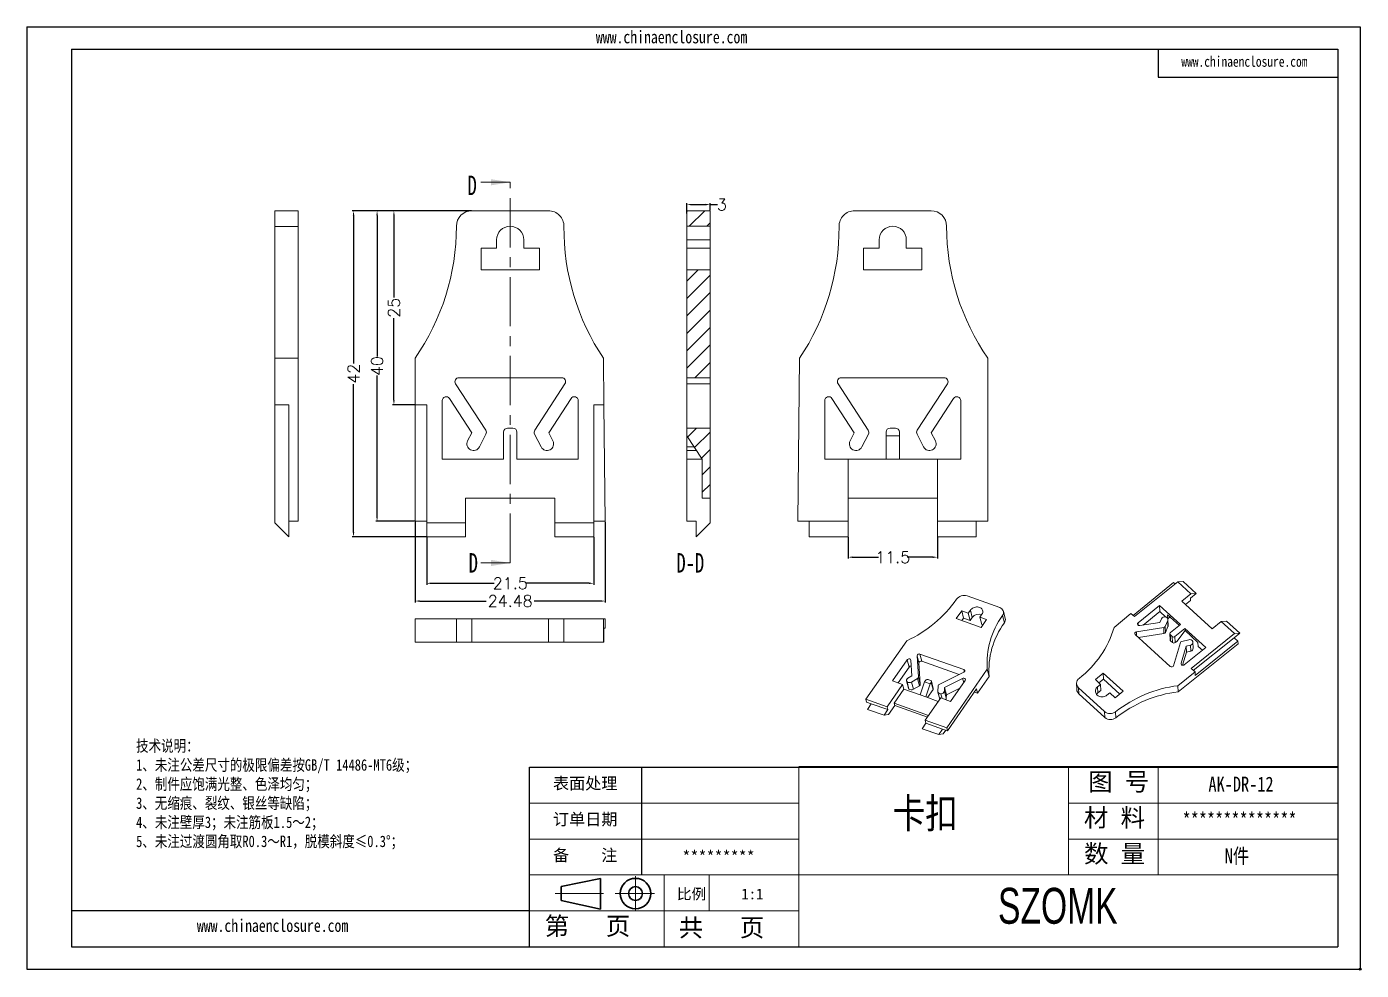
# Model space of a CAD drawing. Header units: inches. Extents: x -1639 to -684, y 346 to 594.
# Drawn here: x -855.8 to -683.9, y 346.1 to 467.6 of the extents above; entities that cross this region are included whole.
import ezdxf

# ---------------------------------------------------------------- set-up
doc = ezdxf.new("R2010")
doc.units = ezdxf.units.IN
doc.linetypes.add('CENTER', pattern=[10.16, 6.35, -1.27, 1.27, -1.27])
doc.linetypes.add('CENTER2', pattern=[28.575, 19.05, -3.175, 3.175, -3.175])
doc.layers.add('文字', color=81, linetype='Continuous')
for name, color, linetype, lineweight in [('粗实线', 7, 'Continuous', 30), ('细实线', 3, 'Continuous', 9), ('细点划线', 2, 'CENTER2', 9)]:
    doc.layers.add(name, color=color, linetype=linetype, lineweight=lineweight)
doc.styles.add('SLDTEXTSTYLE6', font='TXT', dxfattribs={"width": 0.7})
doc.styles.get("Standard").update_dxf_attribs({"font": 'txt', "bigfont": 'gbcbig.shx'})
doc.styles.add('宋体', font='', dxfattribs={"width": 0.8, "height": 3.5})
doc.styles.add('长仿宋', font='', dxfattribs={"width": 0.7, "height": 4})
doc.styles.get('宋体').set_extended_font_data('SimSun')
doc.styles.get('长仿宋').set_extended_font_data('SimSun')
doc.dimstyles.new('2', dxfattribs={"dimtxt": 1.5, "dimasz": 0.6, "dimexe": 0.18, "dimexo": 0.0625, "dimgap": 0.09, "dimtad": 0, "dimdsep": 46, "dimtxsty": 'Standard', "dimcen": 0, "dimclrd": 3, "dimclre": 3, "dimadec": 0, "dimazin": 2, "dimtfac": 1, "dimtofl": 0, "dimtmove": 0, "dimatfit": 3, "dimfxl": 0, "dimtolj": 1, "dimtzin": 0, "dimarcsym": 0})

# ---------------------------------------------------------------- blocks, each defined once
blk = doc.blocks.new('*D113')
at = {"color": 3, "lineweight": -2, "transparency": 16777216}
for p, q in [((-798.49, 443.89), (-813.85, 443.89)), ((-813.67, 443.29), (-813.67, 424.23)), ((-813.67, 402.49), (-813.67, 421.55)), ((-804.3, 401.89), (-813.85, 401.89))]:
    blk.add_line(p, q, dxfattribs=at)
at = {"color": 3, "transparency": 16777216}
for points in [[(-813.77, 443.29), (-813.57, 443.29), (-813.67, 443.89)], [(-813.77, 402.49), (-813.57, 402.49), (-813.67, 401.89)]]:
    blk.add_solid(points, dxfattribs=at)
at = {"layer": 'Defpoints', "color": 0, "transparency": 16777216}
for p in [(-813.67, 443.89), (-798.43, 443.89), (-804.24, 401.89)]:
    blk.add_point(p, dxfattribs=at)
at = {"color": 0, "transparency": 16777216, "insert": (-813.67, 422.89), "char_height": 1.5, "attachment_point": 5, "rotation": 90}
blk.add_mtext('\\A1;42', dxfattribs=at)
blk = doc.blocks.new('*D114')
at = {"color": 3, "lineweight": -2, "transparency": 16777216}
for p, q in [((-798.49, 443.89), (-810.82, 443.89)), ((-810.64, 443.29), (-810.64, 425.11)), ((-810.64, 404.49), (-810.64, 422.68)), ((-805.8, 403.89), (-810.82, 403.89))]:
    blk.add_line(p, q, dxfattribs=at)
at = {"color": 3, "transparency": 16777216}
for points in [[(-810.74, 443.29), (-810.54, 443.29), (-810.64, 443.89)], [(-810.74, 404.49), (-810.54, 404.49), (-810.64, 403.89)]]:
    blk.add_solid(points, dxfattribs=at)
at = {"layer": 'Defpoints', "color": 0, "transparency": 16777216}
for p in [(-810.64, 443.89), (-798.43, 443.89), (-805.74, 403.89)]:
    blk.add_point(p, dxfattribs=at)
at = {"color": 0, "transparency": 16777216, "insert": (-810.64, 423.89), "char_height": 1.5, "attachment_point": 5, "rotation": 90}
blk.add_mtext('\\A1;40', dxfattribs=at)
blk = doc.blocks.new('*D115')
at = {"color": 3, "lineweight": -2, "transparency": 16777216}
for p, q in [((-798.55, 443.89), (-808.65, 443.89)), ((-808.47, 443.29), (-808.47, 432.73)), ((-808.47, 419.49), (-808.47, 430.05)), ((-805.8, 418.89), (-808.65, 418.89))]:
    blk.add_line(p, q, dxfattribs=at)
at = {"color": 3, "transparency": 16777216}
for points in [[(-808.57, 443.29), (-808.37, 443.29), (-808.47, 443.89)], [(-808.57, 419.49), (-808.37, 419.49), (-808.47, 418.89)]]:
    blk.add_solid(points, dxfattribs=at)
at = {"layer": 'Defpoints', "color": 0, "transparency": 16777216}
for p in [(-808.47, 443.89), (-798.49, 443.89), (-805.74, 418.89)]:
    blk.add_point(p, dxfattribs=at)
at = {"color": 0, "transparency": 16777216, "insert": (-808.47, 431.39), "char_height": 1.5, "attachment_point": 5, "rotation": 90}
blk.add_mtext('\\A1;25', dxfattribs=at)
blk = doc.blocks.new('*D116')
at = {"color": 3, "lineweight": -2, "transparency": 16777216}
for p, q in [((-805.74, 403.83), (-805.74, 393.44)), ((-781.26, 403.83), (-781.26, 393.44)), ((-805.14, 393.62), (-796.59, 393.62)), ((-781.86, 393.62), (-790.41, 393.62))]:
    blk.add_line(p, q, dxfattribs=at)
at = {"color": 3, "transparency": 16777216}
for points in [[(-805.14, 393.72), (-805.14, 393.52), (-805.74, 393.62)], [(-781.86, 393.72), (-781.86, 393.52), (-781.26, 393.62)]]:
    blk.add_solid(points, dxfattribs=at)
at = {"layer": 'Defpoints', "color": 0, "transparency": 16777216}
for p in [(-805.74, 403.89), (-781.26, 403.89), (-781.26, 393.62)]:
    blk.add_point(p, dxfattribs=at)
at = {"color": 0, "transparency": 16777216, "insert": (-793.5, 393.62), "char_height": 1.5, "attachment_point": 5}
blk.add_mtext('\\A1;24.48', dxfattribs=at)
blk = doc.blocks.new('*D117')
at = {"color": 3, "lineweight": -2, "transparency": 16777216}
for p, q in [((-804.24, 401.83), (-804.24, 395.73)), ((-782.74, 401.83), (-782.74, 395.73)), ((-803.64, 395.91), (-795.58, 395.91)), ((-783.34, 395.91), (-791.4, 395.91))]:
    blk.add_line(p, q, dxfattribs=at)
at = {"color": 3, "transparency": 16777216}
for points in [[(-803.64, 396.01), (-803.64, 395.81), (-804.24, 395.91)], [(-783.34, 396.01), (-783.34, 395.81), (-782.74, 395.91)]]:
    blk.add_solid(points, dxfattribs=at)
at = {"layer": 'Defpoints', "color": 0, "transparency": 16777216}
for p in [(-804.24, 401.89), (-782.74, 401.89), (-782.74, 395.91)]:
    blk.add_point(p, dxfattribs=at)
at = {"color": 0, "transparency": 16777216, "insert": (-793.49, 395.91), "char_height": 1.5, "attachment_point": 5}
blk.add_mtext('\\A1;21.5', dxfattribs=at)
blk = doc.blocks.new('*D118')
at = {"color": 3, "lineweight": -2, "transparency": 16777216}
for p, q in [((-770.76, 443.56), (-770.76, 444.87)), ((-770.16, 444.69), (-768.36, 444.69)), ((-767.76, 443.95), (-767.76, 444.87)), ((-767.76, 444.69), (-766.82, 444.69))]:
    blk.add_line(p, q, dxfattribs=at)
at = {"color": 3, "transparency": 16777216}
for points in [[(-770.16, 444.79), (-770.16, 444.59), (-770.76, 444.69)], [(-768.36, 444.79), (-768.36, 444.59), (-767.76, 444.69)]]:
    blk.add_solid(points, dxfattribs=at)
at = {"layer": 'Defpoints', "color": 0, "transparency": 16777216}
for p in [(-770.76, 443.5), (-767.76, 444.69), (-767.76, 443.89)]:
    blk.add_point(p, dxfattribs=at)
at = {"color": 0, "transparency": 16777216, "insert": (-766.23, 444.69), "char_height": 1.5, "attachment_point": 5}
blk.add_mtext('\\A1;3', dxfattribs=at)
blk = doc.blocks.new('*D119')
at = {"color": 3, "lineweight": -2, "transparency": 16777216}
for p, q in [((-749.99, 401.83), (-749.99, 399.09)), ((-738.49, 401.83), (-738.49, 399.09)), ((-749.39, 399.27), (-746.08, 399.27)), ((-739.09, 399.27), (-742.4, 399.27))]:
    blk.add_line(p, q, dxfattribs=at)
at = {"color": 3, "transparency": 16777216}
for points in [[(-749.39, 399.37), (-749.39, 399.17), (-749.99, 399.27)], [(-739.09, 399.37), (-739.09, 399.17), (-738.49, 399.27)]]:
    blk.add_solid(points, dxfattribs=at)
at = {"layer": 'Defpoints', "color": 0, "transparency": 16777216}
for p in [(-749.99, 401.89), (-738.49, 401.89), (-738.49, 399.27)]:
    blk.add_point(p, dxfattribs=at)
at = {"color": 0, "transparency": 16777216, "insert": (-744.24, 399.27), "char_height": 1.5, "attachment_point": 5}
blk.add_mtext('\\A1;11.5', dxfattribs=at)

msp = doc.modelspace()

# ---------------------------------------------------------------- hatches: boundary and pattern name
at = {"linetype": 'Continuous', "lineweight": 0}
h = msp.add_hatch(dxfattribs=at)
h.set_pattern_fill('ANSI31', color=4, scale=0.5, style=0)
h.paths.add_polyline_path([(-767.763, 441.891), (-767.763, 443.891), (-770.763, 443.891), (-770.763, 441.891)], flags=0)
h = msp.add_hatch(dxfattribs=at)
h.set_pattern_fill('ANSI31', color=4, scale=0.5, style=0)
h.paths.add_polyline_path([(-770.763, 436.291), (-770.763, 422.391), (-767.763, 422.391), (-767.763, 436.291)], flags=0)
h = msp.add_hatch(dxfattribs=at)
h.set_pattern_fill('ANSI31', color=4, scale=0.5, style=0)
h.paths.add_polyline_path([(-767.763, 406.891), (-767.763, 415.891), (-770.763, 415.891), (-770.763, 414.891), (-768.763, 411.891), (-768.763, 406.891)], flags=0)

# ---------------------------------------------------------------- linework, layer by layer
for p, q in [((-855.755, 467.604), (-684.049, 467.604)), ((-855.755, 467.604), (-855.755, 346.195)), ((-684.049, 467.604), (-684.049, 346.195)), ((-849.974, 464.713), (-686.939, 464.713)), ((-849.974, 464.713), (-849.974, 349.086)), ((-710.065, 464.713), (-710.065, 461.1)), ((-686.939, 464.713), (-686.939, 349.086)), ((-710.065, 461.1), (-686.939, 461.1)), ((-791.004, 349.086), (-791.004, 372.211)), ((-791.004, 372.211), (-756.316, 372.211)), ((-776.551, 358.336), (-776.551, 372.211)), ((-791.004, 353.711), (-849.974, 353.711)), ((-849.974, 349.086), (-686.939, 349.086)), ((-855.755, 346.195), (-684.049, 346.195))]:
    msp.add_line(p, q)
at = {"color": 7, "linetype": 'Continuous', "lineweight": 0}
for p, q in [((-797.291, 447.564), (-793.491, 447.564)), ((-797.291, 398.528), (-793.491, 398.528))]:
    msp.add_line(p, q, dxfattribs=at)
at = {"color": 1, "linetype": 'CENTER', "lineweight": 0}
msp.add_line((-793.491, 398.528), (-793.491, 447.564), dxfattribs=at)
at = {"color": 7, "linetype": 'Continuous', "lineweight": 15}
for p, q in [((-823.809, 443.891), (-820.809, 443.891)), ((-823.809, 441.873), (-823.809, 443.891)), ((-820.809, 443.891), (-820.809, 441.873)), ((-788.577, 443.891), (-798.428, 443.891)), ((-770.763, 443.891), (-770.763, 441.891)), ((-767.763, 443.891), (-770.763, 443.891)), ((-767.763, 443.891), (-767.763, 441.891)), ((-749.157, 443.891), (-739.307, 443.891)), ((-820.809, 441.873), (-823.809, 441.873)), ((-823.809, 424.891), (-823.809, 441.873)), ((-820.809, 424.891), (-820.809, 441.873)), ((-770.763, 440.141), (-770.763, 441.891)), ((-770.763, 441.891), (-767.763, 441.891)), ((-767.763, 440.141), (-767.763, 441.891)), ((-795.241, 440.141), (-795.241, 439.091)), ((-791.741, 439.091), (-791.741, 440.141)), ((-770.763, 440.141), (-767.763, 440.141)), ((-770.763, 439.091), (-770.763, 440.141)), ((-767.763, 439.091), (-767.763, 440.141)), ((-745.993, 439.091), (-745.993, 440.141)), ((-742.493, 440.141), (-742.493, 439.091)), ((-795.241, 439.091), (-797.241, 439.091)), ((-797.241, 439.091), (-797.241, 436.291)), ((-789.741, 439.091), (-791.741, 439.091)), ((-789.741, 436.291), (-789.741, 439.091)), ((-767.763, 439.091), (-770.763, 439.091)), ((-770.763, 436.291), (-770.763, 439.091)), ((-767.763, 436.291), (-767.763, 439.091)), ((-747.993, 439.091), (-745.993, 439.091)), ((-747.993, 436.291), (-747.993, 439.091)), ((-742.493, 439.091), (-740.493, 439.091)), ((-740.493, 439.091), (-740.493, 436.291)), ((-797.241, 436.291), (-789.741, 436.291)), ((-767.763, 436.291), (-770.763, 436.291)), ((-770.763, 436.291), (-770.763, 422.391)), ((-767.763, 436.291), (-767.763, 422.391)), ((-740.493, 436.291), (-747.993, 436.291)), ((-823.809, 418.891), (-823.809, 424.891)), ((-823.809, 424.891), (-820.809, 424.891)), ((-820.809, 403.891), (-820.809, 424.891)), ((-805.741, 424.891), (-805.741, 418.891)), ((-781.426, 418.891), (-781.491, 424.891)), ((-756.472, 403.891), (-756.243, 424.891)), ((-731.993, 424.891), (-731.993, 403.891)), ((-796.649, 415.633), (-800.536, 421.619)), ((-786.866, 422.391), (-800.116, 422.391)), ((-790.334, 415.633), (-786.447, 421.619)), ((-770.763, 422.391), (-767.763, 422.391)), ((-770.763, 421.619), (-770.763, 422.391)), ((-767.763, 421.619), (-770.763, 421.619)), ((-770.763, 415.891), (-770.763, 421.619)), ((-767.763, 422.391), (-767.763, 421.619)), ((-767.763, 415.891), (-767.763, 421.619)), ((-747.401, 415.633), (-751.288, 421.619)), ((-750.868, 422.391), (-737.618, 422.391)), ((-741.086, 415.633), (-737.199, 421.619)), ((-802.241, 419.436), (-802.241, 411.891)), ((-801.322, 419.708), (-798.452, 415.288)), ((-785.661, 419.708), (-788.531, 415.288)), ((-784.741, 411.891), (-784.741, 419.436)), ((-752.993, 411.891), (-752.993, 419.436)), ((-752.074, 419.708), (-749.204, 415.288)), ((-736.413, 419.708), (-739.283, 415.288)), ((-735.493, 419.436), (-735.493, 411.891)), ((-822.009, 418.891), (-823.809, 418.891)), ((-823.809, 403.691), (-823.809, 418.891)), ((-822.009, 418.891), (-822.009, 403.891)), ((-804.241, 418.891), (-805.741, 418.891)), ((-805.741, 418.891), (-805.741, 403.891)), ((-804.241, 403.691), (-804.241, 418.891)), ((-782.741, 418.891), (-781.426, 418.891)), ((-782.741, 403.691), (-782.741, 418.891)), ((-781.426, 418.891), (-781.263, 403.891)), ((-793.141, 415.891), (-793.841, 415.891)), ((-770.763, 415.891), (-767.763, 415.891)), ((-770.763, 414.891), (-770.763, 415.891)), ((-767.763, 415.891), (-767.763, 406.891)), ((-744.593, 415.891), (-743.893, 415.891)), ((-798.452, 415.288), (-798.982, 414.247)), ((-797.467, 413.476), (-796.622, 415.134)), ((-794.341, 415.391), (-794.341, 411.891)), ((-792.641, 411.891), (-792.641, 415.391)), ((-789.515, 413.476), (-790.36, 415.134)), ((-788.531, 415.288), (-788.001, 414.247)), ((-768.763, 411.891), (-770.763, 414.891)), ((-770.763, 413.476), (-770.763, 414.891)), ((-749.204, 415.288), (-749.734, 414.247)), ((-748.219, 413.476), (-747.374, 415.134)), ((-745.093, 414.891), (-745.093, 415.391)), ((-745.093, 414.891), (-743.393, 414.891)), ((-745.093, 411.891), (-745.093, 414.891)), ((-743.393, 415.391), (-743.393, 414.891)), ((-743.393, 414.891), (-743.393, 411.891)), ((-740.267, 413.476), (-741.112, 415.134)), ((-739.283, 415.288), (-738.753, 414.247)), ((-770.763, 413.011), (-770.763, 413.476)), ((-770.763, 413.011), (-769.51, 413.011)), ((-770.763, 411.891), (-770.763, 413.011)), ((-802.241, 411.891), (-794.341, 411.891)), ((-792.641, 411.891), (-784.741, 411.891)), ((-768.763, 411.891), (-770.763, 411.891)), ((-770.763, 403.891), (-770.763, 411.891)), ((-768.763, 411.891), (-768.763, 406.891)), ((-749.993, 411.891), (-752.993, 411.891)), ((-749.993, 403.891), (-749.993, 411.891)), ((-745.093, 411.891), (-749.993, 411.891)), ((-743.393, 411.891), (-745.093, 411.891)), ((-738.493, 411.891), (-743.393, 411.891)), ((-738.493, 411.891), (-738.493, 403.891)), ((-735.493, 411.891), (-738.493, 411.891)), ((-787.741, 406.891), (-799.241, 406.891)), ((-799.241, 406.891), (-799.241, 403.691)), ((-787.741, 403.691), (-787.741, 406.891)), ((-768.763, 406.891), (-767.763, 406.891)), ((-767.763, 403.691), (-767.763, 406.891)), ((-749.993, 406.891), (-738.493, 406.891)), ((-822.009, 403.891), (-820.809, 403.891)), ((-822.009, 401.891), (-822.009, 403.891)), ((-805.741, 403.891), (-804.241, 403.891)), ((-782.741, 403.891), (-781.263, 403.891)), ((-770.763, 403.891), (-769.563, 403.891)), ((-769.563, 403.891), (-769.563, 401.891)), ((-749.993, 403.891), (-756.472, 403.891)), ((-754.993, 401.891), (-754.993, 403.891)), ((-749.993, 403.891), (-749.993, 401.891)), ((-731.993, 403.891), (-738.493, 403.891)), ((-738.493, 401.891), (-738.493, 403.891)), ((-733.493, 401.891), (-733.493, 403.891)), ((-823.809, 403.691), (-822.009, 401.891)), ((-804.241, 403.691), (-799.241, 403.691)), ((-804.241, 401.891), (-804.241, 403.691)), ((-799.241, 403.691), (-799.241, 401.891)), ((-787.741, 403.691), (-782.741, 403.691)), ((-787.741, 401.891), (-787.741, 403.691)), ((-782.741, 403.691), (-782.741, 401.891)), ((-769.563, 401.891), (-767.763, 403.691)), ((-799.241, 401.891), (-804.241, 401.891)), ((-782.741, 401.891), (-787.741, 401.891)), ((-754.993, 401.891), (-749.993, 401.891)), ((-738.493, 401.891), (-733.493, 401.891)), ((-713.29, 391.763), (-708.101, 396.018)), ((-707.546, 396.086), (-713.122, 391.61)), ((-707.881, 395.817), (-708.101, 396.018)), ((-707.546, 396.086), (-706.865, 396.149)), ((-705.848, 394.537), (-707.546, 396.086)), ((-706.865, 396.149), (-705.168, 394.6)), ((-734.668, 394.272), (-730.466, 392.78)), ((-705.848, 394.537), (-707.022, 393.595)), ((-707.022, 393.595), (-703.117, 390.032)), ((-705.888, 393.7), (-706.553, 393.167)), ((-705.902, 394.011), (-705.168, 394.6)), ((-705.888, 393.7), (-705.902, 394.011)), ((-705.168, 394.6), (-705.848, 394.537)), ((-736.06, 391.362), (-735.364, 392.369)), ((-735.364, 392.369), (-734.511, 392.066)), ((-735.364, 392.369), (-735.126, 391.431)), ((-734.511, 392.066), (-734.25, 392.444)), ((-734.273, 391.128), (-734.511, 392.066)), ((-734.25, 392.444), (-734.012, 391.506)), ((-732.757, 391.914), (-733.018, 391.536)), ((-729.756, 391.369), (-729.993, 392.306)), ((-713.569, 392.018), (-715.748, 390.231)), ((-713.122, 391.61), (-713.569, 392.018)), ((-709.875, 393.052), (-712.643, 390.83)), ((-709.842, 392.274), (-712.012, 390.532)), ((-707.193, 390.605), (-709.875, 393.052)), ((-709.842, 392.274), (-709.875, 393.052)), ((-709.062, 391.562), (-709.842, 392.274)), ((-708.845, 391.863), (-708.823, 391.344)), ((-707.338, 390.488), (-708.845, 391.863)), ((-805.741, 388.317), (-805.741, 391.317)), ((-800.428, 391.317), (-805.741, 391.317)), ((-800.428, 388.317), (-800.428, 391.317)), ((-800.428, 391.317), (-798.428, 391.317)), ((-798.428, 391.317), (-798.428, 388.317)), ((-788.577, 391.317), (-798.428, 391.317)), ((-788.577, 388.317), (-788.577, 391.317)), ((-788.577, 391.317), (-786.577, 391.317)), ((-786.577, 388.317), (-786.577, 391.317)), ((-781.491, 391.317), (-786.577, 391.317)), ((-781.491, 388.317), (-781.491, 391.317)), ((-781.263, 391.317), (-781.491, 391.317)), ((-781.426, 390.117), (-781.426, 388.317)), ((-781.426, 390.117), (-781.263, 390.117)), ((-781.263, 390.117), (-781.263, 391.317)), ((-732.86, 390.226), (-736.06, 391.362)), ((-735.349, 391.109), (-735.126, 391.431)), ((-735.126, 391.431), (-734.273, 391.128)), ((-734.273, 391.128), (-734.012, 391.506)), ((-733.018, 391.536), (-732.165, 391.233)), ((-733.018, 391.536), (-732.78, 390.598)), ((-732.165, 391.233), (-732.86, 390.226)), ((-732.78, 390.598), (-732.638, 390.548)), ((-729.871, 390.821), (-730.109, 391.759)), ((-709.349, 390.218), (-712.865, 389.659)), ((-712.431, 390.465), (-709.835, 390.878)), ((-709.835, 390.878), (-709.633, 391.349)), ((-709.316, 389.439), (-709.349, 390.218)), ((-708.835, 391.107), (-709.157, 390.356)), ((-709.157, 390.356), (-709.124, 389.578)), ((-708.802, 390.328), (-709.124, 389.578)), ((-708.802, 390.328), (-708.835, 391.107)), ((-708.823, 391.344), (-708.833, 391.353)), ((-708.532, 391.578), (-708.823, 391.344)), ((-708.776, 390.467), (-708.809, 391.246)), ((-707.193, 390.605), (-708.477, 389.574)), ((-703.117, 390.032), (-701.943, 390.975)), ((-701.943, 390.975), (-701.263, 391.038)), ((-700.246, 389.426), (-701.943, 390.975)), ((-701.263, 391.038), (-699.565, 389.489)), ((-747.726, 380.99), (-742.412, 388.51)), ((-713.006, 389.302), (-708.507, 385.197)), ((-709.316, 389.439), (-712.587, 388.92)), ((-708.557, 389.409), (-708.524, 388.63)), ((-708.49, 389.272), (-708.253, 389.055)), ((-708.49, 389.272), (-708.457, 388.494)), ((-708.457, 388.494), (-708.22, 388.277)), ((-708.22, 388.277), (-708.253, 389.055)), ((-707.899, 389.047), (-706.615, 390.078)), ((-707.899, 389.047), (-707.867, 388.269)), ((-707.867, 388.269), (-707.683, 388.416)), ((-707.683, 388.416), (-706.604, 389.819)), ((-706.135, 388.643), (-707.031, 388.417)), ((-703.933, 387.631), (-706.615, 390.078)), ((-706.604, 389.819), (-706.615, 390.078)), ((-704.941, 388.301), (-706.604, 389.819)), ((-700.246, 389.426), (-705.822, 384.95)), ((-700.299, 388.9), (-705.541, 384.693)), ((-705.293, 384.018), (-699.79, 388.435)), ((-699.565, 389.489), (-700.299, 388.9)), ((-699.79, 388.435), (-700.299, 388.9)), ((-699.565, 389.489), (-700.246, 389.426)), ((-699.79, 388.435), (-699.777, 388.124)), ((-800.428, 388.317), (-805.741, 388.317)), ((-798.428, 388.317), (-800.428, 388.317)), ((-788.577, 388.317), (-798.428, 388.317)), ((-786.577, 388.317), (-788.577, 388.317)), ((-781.491, 388.317), (-786.577, 388.317)), ((-781.426, 388.317), (-781.491, 388.317)), ((-740.74, 386.797), (-735.087, 384.79)), ((-740.74, 386.797), (-740.502, 385.859)), ((-707.205, 388.261), (-708.081, 385.295)), ((-707.481, 381.94), (-699.777, 388.124)), ((-707.113, 385.614), (-706.466, 387.804)), ((-706.927, 385.355), (-706.433, 387.026)), ((-706.701, 385.409), (-703.933, 387.631)), ((-706.466, 387.804), (-705.904, 387.947)), ((-706.433, 387.026), (-706.466, 387.804)), ((-706.433, 387.026), (-705.871, 387.168)), ((-705.871, 387.168), (-705.904, 387.947)), ((-705.562, 387.534), (-705.595, 388.313)), ((-704.941, 388.301), (-704.919, 387.782)), ((-704.369, 387.28), (-704.919, 387.782)), ((-744.255, 383.341), (-742.38, 386.055)), ((-743.544, 383.089), (-742.143, 385.118)), ((-742.143, 385.118), (-742.38, 386.055)), ((-741.921, 386.014), (-741.794, 383.989)), ((-740.939, 383.84), (-741.11, 386.582)), ((-740.873, 385.645), (-741.11, 386.582)), ((-740.702, 382.903), (-740.873, 385.645)), ((-740.502, 385.859), (-735.695, 384.153)), ((-705.822, 384.95), (-705.313, 384.485)), ((-742.975, 382.887), (-744.255, 383.341)), ((-742.464, 383.337), (-742.226, 382.4)), ((-742.167, 382.29), (-742.405, 383.228)), ((-741.794, 383.989), (-742.279, 383.695)), ((-741.825, 383.188), (-741.052, 383.657)), ((-740.815, 382.719), (-741.052, 383.657)), ((-740.939, 383.84), (-740.702, 382.903)), ((-740.726, 381.52), (-740.139, 383.224)), ((-740.139, 383.224), (-740.015, 383.404)), ((-740.139, 383.224), (-739.414, 382.966)), ((-739.678, 383.508), (-739.379, 383.402)), ((-739.023, 382.346), (-739.261, 383.284)), ((-738.246, 382.884), (-735.1, 384.448)), ((-735.239, 383.642), (-737.562, 382.487)), ((-732.066, 384.837), (-737.284, 377.283)), ((-734.915, 383.405), (-736.789, 380.691)), ((-731.829, 383.9), (-733.319, 381.741)), ((-731.829, 383.9), (-732.066, 384.837)), ((-717.129, 384.318), (-718.156, 383.494)), ((-718.156, 383.494), (-717.477, 382.874)), ((-717.096, 383.54), (-717.687, 383.066)), ((-714.582, 381.995), (-717.129, 384.318)), ((-717.096, 383.54), (-717.129, 384.318)), ((-715.019, 381.645), (-717.096, 383.54)), ((-707.514, 382.719), (-705.313, 384.485)), ((-705.293, 384.018), (-705.313, 384.485)), ((-744.963, 380.009), (-742.975, 382.887)), ((-742.817, 382.262), (-744.059, 380.463)), ((-742.817, 382.262), (-742.975, 382.887)), ((-740.726, 381.52), (-742.817, 382.262)), ((-741.825, 383.188), (-741.587, 382.251)), ((-741.587, 382.251), (-740.815, 382.719)), ((-740.001, 381.262), (-740.726, 381.52)), ((-739.414, 382.966), (-740.001, 381.262)), ((-739.052, 382.209), (-739.764, 381.178)), ((-739.29, 383.146), (-739.414, 382.966)), ((-739.052, 382.209), (-739.29, 383.146)), ((-738.432, 381.984), (-738.381, 382.708)), ((-738.425, 381.903), (-738.189, 380.972)), ((-737.562, 382.487), (-737.594, 382.032)), ((-737.594, 382.032), (-737.357, 381.094)), ((-737.562, 382.487), (-737.324, 381.549)), ((-737.324, 381.549), (-737.357, 381.094)), ((-735.606, 382.404), (-737.324, 381.549)), ((-733.462, 382.304), (-737.189, 376.908)), ((-733.746, 381.893), (-733.319, 381.741)), ((-733.462, 382.304), (-733.319, 381.741)), ((-720.578, 382.988), (-720.545, 382.209)), ((-720.312, 382.441), (-716.968, 379.39)), ((-720.312, 382.441), (-720.28, 381.663)), ((-720.28, 381.663), (-716.935, 378.611)), ((-717.477, 382.874), (-717.862, 382.565)), ((-717.829, 381.787), (-717.862, 382.565)), ((-717.444, 382.096), (-717.829, 381.787)), ((-717.477, 382.874), (-717.444, 382.096)), ((-716.674, 381.481), (-716.289, 381.79)), ((-716.289, 381.79), (-715.61, 381.171)), ((-715.61, 381.171), (-714.582, 381.995)), ((-707.514, 382.719), (-707.481, 381.94)), ((-744.963, 380.009), (-747.726, 380.99)), ((-747.631, 380.615), (-747.726, 380.99)), ((-747.001, 380.391), (-747.631, 380.615)), ((-747.498, 379.672), (-747.001, 380.391)), ((-744.868, 379.634), (-747.001, 380.391)), ((-744.963, 380.009), (-744.868, 379.634)), ((-744.775, 379), (-743.98, 380.151)), ((-744.059, 380.463), (-739.627, 378.89)), ((-744.059, 380.463), (-743.98, 380.151)), ((-743.98, 380.151), (-739.785, 378.661)), ((-738.069, 381.145), (-740.057, 378.267)), ((-738.385, 380.688), (-740.001, 381.262)), ((-736.789, 380.691), (-738.069, 381.145)), ((-747.498, 379.672), (-745.365, 378.915)), ((-744.868, 379.634), (-745.365, 378.915)), ((-745.365, 378.915), (-744.775, 379)), ((-737.284, 377.283), (-740.057, 378.267)), ((-739.962, 377.892), (-740.057, 378.267)), ((-716.935, 378.611), (-716.968, 379.39)), ((-715.556, 379.358), (-715.523, 378.58)), ((-740.459, 377.173), (-739.962, 377.892)), ((-740.459, 377.173), (-738.326, 376.415)), ((-737.829, 377.135), (-739.962, 377.892)), ((-738.326, 376.415), (-737.829, 377.135)), ((-738.326, 376.415), (-737.736, 376.5)), ((-737.189, 376.908), (-737.829, 377.135)), ((-737.736, 376.5), (-737.402, 376.983)), ((-737.189, 376.908), (-737.284, 377.283))]:
    msp.add_line(p, q, dxfattribs=at)
at = {"color": 8, "linetype": 'Continuous', "lineweight": 15}
for p, q in [((-770.763, 413.476), (-769.819, 413.476)), ((-712.643, 390.83), (-712.629, 390.507)), ((-712.865, 389.659), (-712.843, 389.154)), ((-707.113, 385.614), (-707.108, 385.494)), ((-735.108, 383.125), (-735.239, 383.642)), ((-735.017, 384.511), (-735.087, 384.79)), ((-738.037, 381.677), (-737.886, 381.08))]:
    msp.add_line(p, q, dxfattribs=at)
at = {"color": 7, "linetype": 'Continuous', "lineweight": 15, "flags": 128}
for points in [[(-734.25, 392.444), (-734.173, 392.539), (-734.079, 392.625), (-733.971, 392.701), (-733.852, 392.763), (-733.724, 392.811), (-733.59, 392.844), (-733.455, 392.86), (-733.321, 392.859), (-733.191, 392.842), (-733.069, 392.808), (-732.957, 392.759), (-732.859, 392.695), (-732.777, 392.619), (-732.713, 392.532), (-732.668, 392.436), (-732.644, 392.334), (-732.641, 392.228), (-732.659, 392.121), (-732.698, 392.015), (-732.757, 391.914)], [(-712.431, 390.465), (-712.51, 390.464), (-712.586, 390.484), (-712.651, 390.523), (-712.697, 390.578), (-712.721, 390.643), (-712.719, 390.711), (-712.692, 390.776), (-712.643, 390.83)], [(-708.776, 390.467), (-708.781, 390.397), (-708.802, 390.328)], [(-742.38, 386.055), (-742.33, 386.108), (-742.264, 386.148), (-742.187, 386.171), (-742.109, 386.174), (-742.036, 386.157), (-741.977, 386.122), (-741.937, 386.073), (-741.921, 386.014)], [(-706.701, 385.409), (-706.768, 385.371), (-706.845, 385.352), (-706.924, 385.355), (-706.999, 385.379), (-707.06, 385.422), (-707.102, 385.48), (-707.12, 385.546), (-707.113, 385.614)], [(-735.239, 383.642), (-735.164, 383.668), (-735.085, 383.676), (-735.011, 383.663), (-734.948, 383.632), (-734.904, 383.585), (-734.883, 383.528), (-734.887, 383.465), (-734.915, 383.405)], [(-735.087, 384.79), (-735.035, 384.763), (-734.996, 384.726), (-734.972, 384.68), (-734.965, 384.629), (-734.976, 384.577), (-735.003, 384.527), (-735.046, 384.483), (-735.1, 384.448)], [(-742.167, 382.29), (-742.205, 382.344), (-742.226, 382.4)], [(-717.862, 382.565), (-717.956, 382.478), (-718.032, 382.379), (-718.089, 382.272), (-718.126, 382.159), (-718.142, 382.042), (-718.137, 381.925), (-718.11, 381.81), (-718.062, 381.701), (-717.995, 381.599), (-717.91, 381.508), (-717.809, 381.429), (-717.695, 381.365), (-717.571, 381.318), (-717.438, 381.288), (-717.302, 381.275), (-717.165, 381.282), (-717.03, 381.306), (-716.901, 381.348), (-716.782, 381.407), (-716.674, 381.481)], [(-717.829, 381.787), (-717.923, 381.699), (-717.998, 381.602)]]:
    msp.add_lwpolyline(points, dxfattribs=at)
msp.add_circle((-684.049, 346.195), 0.139)
at = {"color": 7, "linetype": 'Continuous', "lineweight": 15}
for centre, radius, start, end in [((-798.428, 441.891), 2, 90, 179.91665), ((-788.577, 441.891), 2, 359.48771, 90), ((-749.157, 441.891), 2, 90, 180.51229), ((-739.307, 441.891), 2, 0.08335, 90), ((-830.428, 441.938), 30, 325.37392, 359.91665), ((-793.491, 440.141), 1.75, 0, 180), ((-756.579, 441.605), 30, 179.48771, 213.85752), ((-781.156, 441.605), 30, 326.14248, 0.51229), ((-744.243, 440.141), 1.75, 0, 180), ((-707.307, 441.938), 30, 180.08335, 214.62608), ((-800.116, 421.891), 0.5, 90, 213), ((-786.866, 421.891), 0.5, 327, 90), ((-750.868, 421.891), 0.5, 90, 213), ((-737.618, 421.891), 0.5, 327, 90), ((-801.741, 419.436), 0.5, 33, 180), ((-785.241, 419.436), 0.5, 0, 147), ((-752.493, 419.436), 0.5, 33, 180), ((-735.993, 419.436), 0.5, 0, 147), ((-793.841, 415.391), 0.5, 90, 180), ((-793.141, 415.391), 0.5, 0, 90), ((-744.593, 415.391), 0.5, 90, 180), ((-743.893, 415.391), 0.5, 0, 90), ((-798.225, 413.861), 0.85, 153, 243), ((-797.068, 415.361), 0.5, 333, 33), ((-789.915, 415.361), 0.5, 147, 207), ((-788.758, 413.861), 0.85, 297, 27), ((-748.977, 413.861), 0.85, 153, 243), ((-747.82, 415.361), 0.5, 333, 33), ((-740.667, 415.361), 0.5, 147, 207), ((-739.51, 413.861), 0.85, 297, 27), ((-798.225, 413.861), 0.85, 243, 333), ((-788.758, 413.861), 0.85, 207, 297), ((-748.977, 413.861), 0.85, 243, 333), ((-739.51, 413.861), 0.85, 207, 297), ((-749.22, 403.15), 16.146, 294.94114, 324.82436), ((-735.054, 393.127), 1.208, 71.38302, 143.30227), ((-733.169, 390.869), 1.056, 69.28142, 142.9152), ((-730.637, 392.147), 0.655, 323.64421, 74.89048), ((-721.671, 385.635), 10.426, 144.0277, 184.38662), ((-721.434, 384.697), 10.426, 144.0277, 184.38662), ((-730.413, 391.221), 0.673, 323.54175, 12.66459), ((-728.032, 393.814), 12.796, 307.44989, 343.74089), ((-709.231, 391.143), 0.451, 71.36646, 152.83921), ((-709.38, 390.463), 0.247, 277.23728, 334.51626), ((-709.161, 391.23), 0.349, 339.33546, 77.70409), ((-712.859, 389.45), 0.209, 91.63488, 225.30477), ((-709.347, 389.684), 0.247, 277.23728, 334.51626), ((-708.362, 389.418), 0.194, 126.16705, 228.65087), ((-708.328, 388.641), 0.196, 183.0852, 228.69826), ((-708.071, 389.267), 0.279, 229.46099, 308.05217), ((-706.981, 388.185), 0.237, 102.16732, 161.17169), ((-706.009, 388.23), 0.432, 22.96432, 106.9949), ((-705.964, 388.307), 0.365, 279.45394, 14.5523), ((-740.842, 386.546), 0.271, 67.82278, 172.23539), ((-708.038, 388.489), 0.279, 229.46099, 308.05217), ((-705.945, 387.544), 0.383, 281.17417, 358.49965), ((-741.901, 384.934), 0.304, 84.51621, 142.71945), ((-740.604, 385.608), 0.271, 67.82278, 172.23539), ((-708.328, 385.395), 0.266, 227.81194, 337.98902), ((-742.159, 383.412), 0.308, 113.07804, 216.85292), ((-742.089, 383.582), 0.474, 228.27894, 303.923), ((-741.149, 383.843), 0.21, 297.49395, 359.3284), ((-739.774, 383.22), 0.304, 71.57247, 142.72046), ((-739.421, 383.244), 0.163, 323.21258, 75.21341), ((-719.799, 383.024), 0.776, 125.60951, 228.6102), ((-741.852, 382.644), 0.474, 228.27894, 303.923), ((-740.911, 382.905), 0.21, 297.49395, 359.3284), ((-739.186, 382.309), 0.167, 323.2838, 12.8223), ((-738.102, 382.001), 0.331, 182.98237, 281.40504), ((-738.157, 382.676), 0.226, 113.08236, 171.74034), ((-738.03, 382.122), 0.445, 269.16164, 348.31514), ((-719.761, 382.252), 0.785, 183.11741, 228.66605), ((-705.456, 366.491), 16.358, 97.22704, 128.12897), ((-705.423, 365.712), 16.358, 97.22704, 128.12897), ((-737.675, 381.124), 0.32, 319.89436, 354.63744), ((-716.243, 380.234), 1.113, 229.35094, 308.09088), ((-716.21, 379.456), 1.113, 229.35094, 308.09088)]:
    msp.add_arc(centre, radius, start, end, dxfattribs=at)
at = {"color": 7, "linetype": 'Continuous', "lineweight": 0}
for points in [[(-793.491, 447.564), (-795.991, 447.964), (-795.991, 447.164)], [(-793.491, 398.528), (-795.991, 398.928), (-795.991, 398.128)]]:
    msp.add_solid(points, dxfattribs=at)
at = {"layer": '粗实线', "color": 7, "lineweight": 40}
msp.add_line((-686.939, 372.211), (-756.316, 372.211), dxfattribs=at)
at = {"layer": '粗实线', "color": 7}
for p, q in [((-781.863, 357.903), (-786.917, 356.832)), ((-781.863, 357.903), (-781.863, 353.943)), ((-786.917, 356.832), (-786.917, 355.045)), ((-786.917, 355.045), (-781.863, 353.943))]:
    msp.add_line(p, q, dxfattribs=at)
for radius in [1.965, 0.894]:
    msp.add_circle((-777.365, 355.939), radius, dxfattribs=at)
at = {"layer": '细实线', "color": 7}
for p, q in [((-756.316, 372.211), (-756.316, 349.086)), ((-721.628, 372.211), (-721.628, 358.336)), ((-710.065, 372.211), (-710.065, 358.433)), ((-756.316, 367.586), (-791.004, 367.586)), ((-686.939, 367.586), (-721.628, 367.586)), ((-756.316, 362.961), (-791.004, 362.961)), ((-686.939, 362.961), (-721.628, 362.961)), ((-686.939, 358.336), (-791.004, 358.336)), ((-773.66, 358.336), (-773.66, 349.086)), ((-767.878, 358.336), (-767.878, 353.711)), ((-756.316, 353.711), (-791.004, 353.711))]:
    msp.add_line(p, q, dxfattribs=at)
at = {"layer": '细点划线', "color": 7}
for p, q in [((-777.365, 358.2), (-777.365, 353.711)), ((-787.722, 355.939), (-781.476, 355.939)), ((-779.993, 355.939), (-774.915, 355.939))]:
    msp.add_line(p, q, dxfattribs=at)

# ---------------------------------------------------------------- texts
at = {"color": 7, "linetype": 'Continuous', "char_height": 2.5, "attachment_point": 1, "style": 'SLDTEXTSTYLE6'}
for s, insert in [('D', (-798.99, 448.415)), ('D', (-798.844, 399.79)), ('D-D', (-772.094, 399.79))]:
    msp.add_mtext(s, dxfattribs=dict(at, insert=insert))
at = {"char_height": 1.52104, "width": 864.48291, "attachment_point": 1}
for s, insert in [('{\\fSimHei|b0|i0|c134|p49;表面处理}', (-787.988, 370.899)), ('{\\fSimHei|b0|i0|c134|p49;订单日期}', (-787.988, 366.274)), ('{\\fSimHei|b0|i0|c134|p49;备    注}', (-787.988, 361.648)), ('{\\fSimHei|b0|i0|c134|p49;*********}', (-771.328, 361.453))]:
    msp.add_mtext(s, dxfattribs=dict(at, insert=insert))
at = {"layer": '文字', "color": 0, "attachment_point": 1, "style": '宋体'}
for s, insert, char_height, width in [('www.chinaenclosure.com', (-782.469, 467.089), 1.62803, 28.60295), ('www.chinaenclosure.com', (-707.086, 463.798), 1.35669, 23.83579), ('{\\H1.111x;技术说明：\\P1、未注公差尺寸的极限偏差按GB/T 14486-MT6级；\\P2、制件应饱满光整、色泽均匀；\\P3、无缩痕、裂纹、银丝等缺陷；\\P4、未注壁厚3；未注筋板1.5～2；\\P5、未注过渡圆角取R0.3～R1，脱模斜度≤0.3%%D；}', (-841.668, 375.705), 1.32791, 63.0306), ('{\\H1.111x;AK-DR-12}', (-703.594, 371.003), 1.73441, 20.05171), ('卡扣', (-744.266, 368.218), 3.8542, 49.27509), ('{\\H1.111x;**************}', (-706.93, 366.378), 1.73441, 20.05171), ('{\\H1.111x;N件}', (-701.496, 361.753), 1.73441, 20.05171), ('www.chinaenclosure.com', (-833.842, 352.631), 1.62803, 28.60295)]:
    msp.add_mtext(s, dxfattribs=dict(at, insert=insert, char_height=char_height, width=width))
at = {"layer": '粗实线', "insert": (-730.687, 356.68), "char_height": 4.62509, "width": 51.8658, "attachment_point": 1, "style": '长仿宋'}
msp.add_mtext('{\\fSTXinwei|b0|i0|c134|p2;SZOMK}', dxfattribs=at)
at = {"layer": '细实线', "color": 7, "attachment_point": 1}
for s, insert, char_height, width in [('{\\fSimSun|b0|i0|c134|p54;图 号}', (-719.085, 371.509), 2.31254, 11.56272), ('{\\fSimSun|b0|i0|c134|p54;材 料   }', (-719.633, 366.884), 2.31254, 11.56272), ('{\\fSimSun|b0|i0|c134|p54;数 量}', (-719.622, 362.236), 2.31254, 10.44837), ('{\\fSimSun|b0|i0|c134|p54;比例}', (-772.041, 356.584), 1.38753, 6.09081), ('{\\fSimSun|b0|i0|c134|p54;1:1}', (-763.73, 356.584), 1.38753, 6.09081), ('{\\fSimSun|b0|i0|c134|p54;第   页}', (-789.058, 352.916), 2.31254, 17.34409), ('{\\fSimSun|b0|i0|c134|p54; 共   页}', (-773.377, 352.719), 2.31254, 17.34409)]:
    msp.add_mtext(s, dxfattribs=dict(at, insert=insert, char_height=char_height, width=width))

# ---------------------------------------------------------------- dimensions: what is measured, and where the dimension line sits
for base, p1, p2, picture, middle in [((-767.763, 444.688), (-770.763, 443.498), (-767.763, 443.891), '*D118', (-766.229, 444.688)), ((-781.263, 393.617), (-805.741, 403.891), (-781.263, 403.891), '*D116', (-793.502, 393.617)), ((-782.741, 395.912), (-804.241, 401.891), (-782.741, 401.891), '*D117', (-793.491, 395.912))]:
    dim = msp.add_linear_dim(base=base, p1=p1, p2=p2, dimstyle='2')
    dim.commit()
    dim.dimension.update_dxf_attribs({"geometry": picture, "text_midpoint": middle, "dimtype": 160})
for base, p1, picture, middle in [((-813.672, 443.891), (-804.241, 401.891), '*D113', (-813.672, 422.891)), ((-810.644, 443.891), (-805.741, 403.891), '*D114', (-810.644, 423.891))]:
    dim = msp.add_linear_dim(base=base, p1=p1, p2=(-798.428, 443.891), angle=90, dimstyle='2')
    dim.commit()
    dim.dimension.update_dxf_attribs({"geometry": picture, "text_midpoint": middle, "dimtype": 160})
dim = msp.add_linear_dim(base=(-808.472, 443.891), p1=(-805.741, 418.891), p2=(-798.49, 443.891), angle=90, dimstyle='2')
dim.commit()
dim.dimension.update_dxf_attribs({"geometry": '*D115', "text_midpoint": (-808.472, 431.391)})
dim = msp.add_linear_dim(base=(-738.493, 399.275), p1=(-749.993, 401.891), p2=(-738.493, 401.891), dimstyle='2')
dim.commit()
dim.dimension.update_dxf_attribs({"geometry": '*D119', "text_midpoint": (-744.243, 399.275)})

doc.saveas('drawing.dxf')
